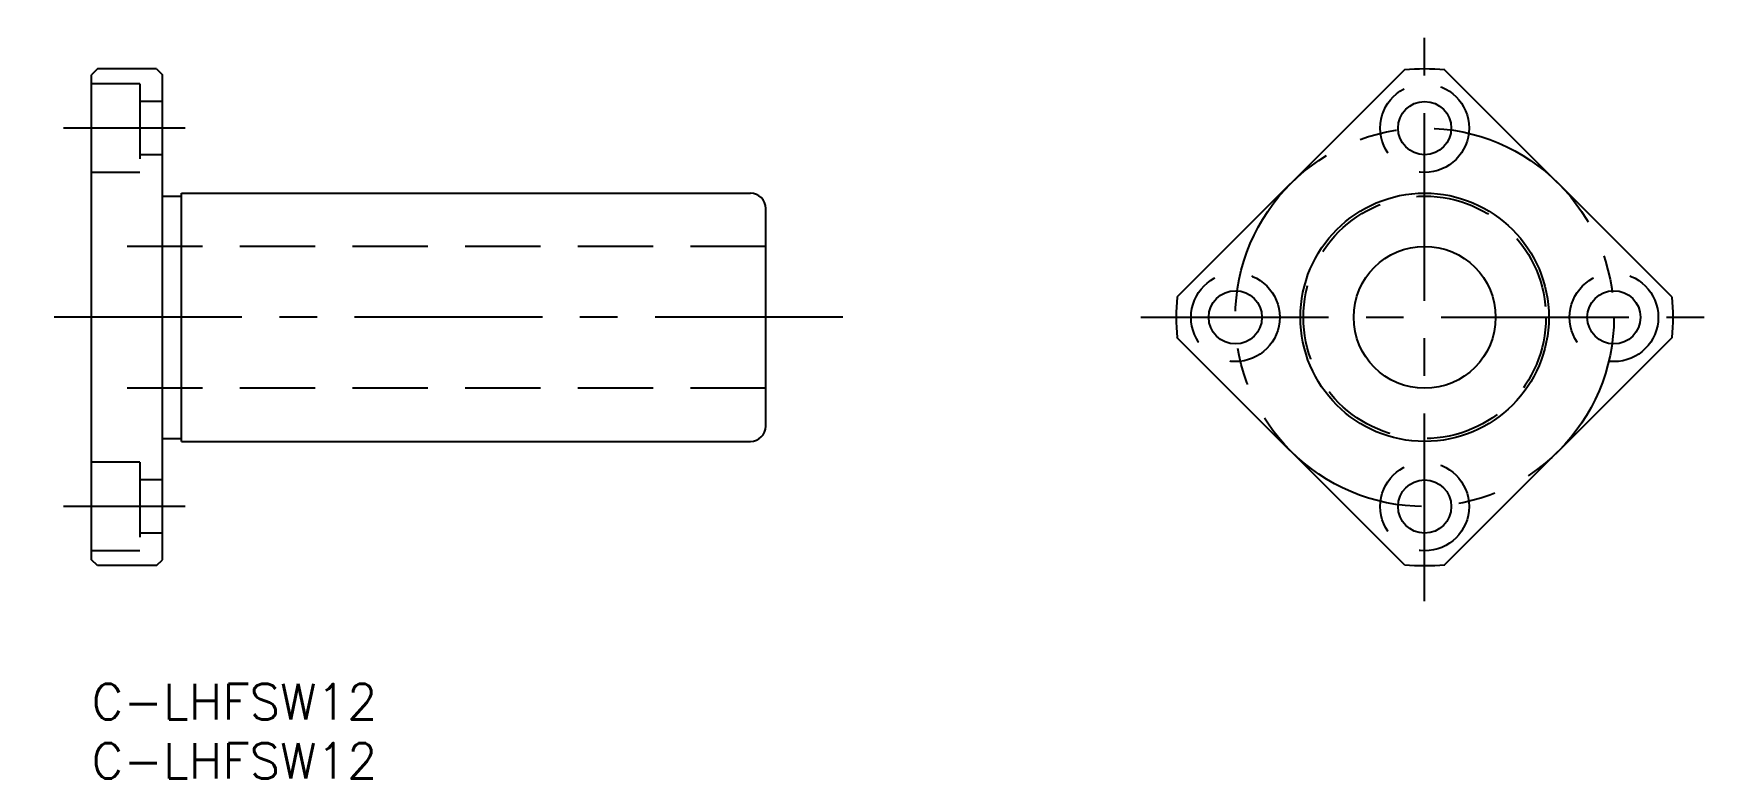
# Model space of a CAD drawing. Extents: x -5 to 137, y -8 to 55.
import ezdxf

# ---------------------------------------------------------------- set-up
doc = ezdxf.new("R2010")
doc.units = 0
doc.header["$LTSCALE"] = 0.5
doc.linetypes.add('CENTER', pattern=[50.8, 31.75, -6.35, 6.35, -6.35])
doc.linetypes.add('DASHED', pattern=[19.05, 12.7, -6.35])
for name, color, linetype in [('MSM_CENTER', 1, 'CENTER'), ('MSM_CONTINUOUS', 7, 'CONTINUOUS'), ('MSM_DASHED', 4, 'DASHED'), ('MSM_PART_NUMBER', 7, 'CONTINUOUS')]:
    doc.layers.add(name, color=color, linetype=linetype)
doc.styles.get("Standard").update_dxf_attribs({"font": 'txt.shx', "height": 3, "bigfont": 'bigfont.shx'})

# ---------------------------------------------------------------- blocks, each defined once
blk = doc.blocks.new('*U26')
at = {"layer": 'MSM_PART_NUMBER'}
blk.add_text('C-LHFSW12', height=3, dxfattribs=at).set_placement((0, -3))
blk = doc.blocks.new('*U27')
at = {"layer": 'MSM_PART_NUMBER'}
blk.add_text('C-LHFSW12', height=3, dxfattribs=at).set_placement((0, -8))

msp = doc.modelspace()

# ---------------------------------------------------------------- linework, layer by layer
at = {"layer": 'MSM_CENTER'}
for p, q in [((112.7, 7), (112.7, 55)), ((7.92, 47), (-2.35, 47)), ((63.52, 31), (-4.9, 31)), ((88.7, 31), (136.7, 31)), ((7.92, 15), (-2.35, 15))]:
    msp.add_line(p, q, dxfattribs=at)
msp.add_circle((112.7, 31), 16, dxfattribs=at)
at = {"layer": 'MSM_CONTINUOUS'}
for p, q in [((0.5, 52), (0, 51.5)), ((0, 10.5), (0, 51.5)), ((5.5, 52), (0.5, 52)), ((5.5, 52), (6, 51.5)), ((6, 10.5), (6, 51.5)), ((111, 51.93), (91.76, 32.7)), ((133.63, 32.7), (114.39, 51.93)), ((6, 41.25), (7.6, 41.25)), ((7.6, 41.5), (55.7, 41.5)), ((7.6, 20.5), (7.6, 41.5)), ((57, 21.8), (57, 40.2)), ((111, 10.07), (91.76, 29.3)), ((133.63, 29.3), (114.39, 10.07)), ((6, 20.75), (7.6, 20.75)), ((7.6, 20.5), (55.7, 20.5)), ((0.5, 10), (0, 10.5)), ((5.5, 10), (0.5, 10)), ((5.5, 10), (6, 10.5))]:
    msp.add_line(p, q, dxfattribs=at)
for centre, radius in [((112.7, 47), 2.25), ((112.7, 31), 10.5), ((112.7, 31), 6), ((96.7, 31), 2.25), ((128.7, 31), 2.25), ((112.7, 15), 2.25)]:
    msp.add_circle(centre, radius, dxfattribs=at)
for centre, radius, start, end in [((112.7, 31), 21, 85.3676, 94.6324), ((55.7, 40.2), 1.3, 0, 90), ((112.7, 31), 21, 175.3676, 184.6324), ((112.7, 31), 21, 355.3676, 4.6324), ((55.7, 21.8), 1.3, 270, 0), ((112.7, 31), 21, 265.3676, 274.6324)]:
    msp.add_arc(centre, radius, start, end, dxfattribs=at)
at = {"layer": 'MSM_DASHED'}
for p, q in [((4.1, 50.75), (0, 50.75)), ((4.1, 50.75), (4.1, 43.25)), ((6, 49.25), (4.1, 49.25)), ((6, 44.75), (4.1, 44.75)), ((4.1, 43.25), (0, 43.25)), ((57, 37), (0, 37)), ((57, 25), (0, 25)), ((4.1, 18.75), (0, 18.75)), ((4.1, 18.75), (4.1, 11.25)), ((6, 17.25), (4.1, 17.25)), ((6, 12.75), (4.1, 12.75)), ((4.1, 11.25), (0, 11.25))]:
    msp.add_line(p, q, dxfattribs=at)
for centre, radius in [((112.7, 47), 3.75), ((112.7, 31), 10.25), ((96.7, 31), 3.75), ((128.7, 31), 3.75), ((112.7, 15), 3.75)]:
    msp.add_circle(centre, radius, dxfattribs=at)

# ---------------------------------------------------------------- block references
at = {"layer": 'MSM_CONTINUOUS'}
for name in ['*U26', '*U27']:
    msp.add_blockref(name, (0, 0), dxfattribs=at)

doc.saveas('drawing.dxf')
